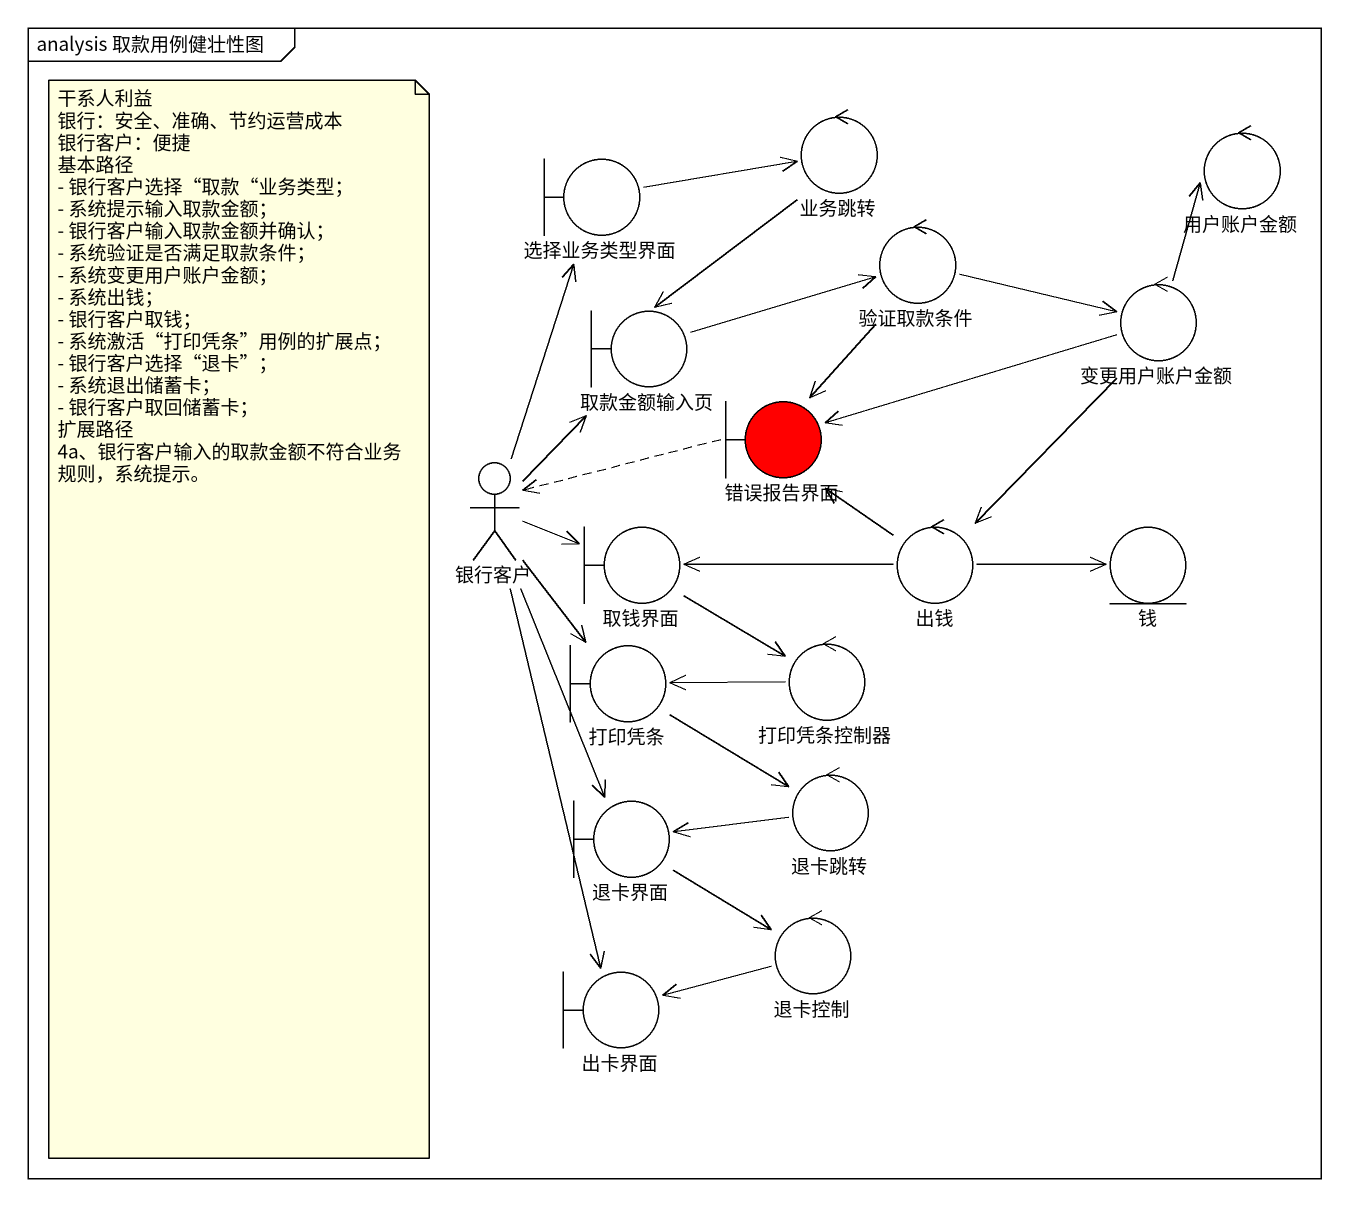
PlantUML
@startuml
mainframe analysis 取款用例健壮性图
boundary 选择业务类型界面
control 业务跳转
control 用户账户金额
control 验证取款条件
boundary 取款金额输入页
control 变更用户账户金额
boundary 错误报告界面 #FF0000
actor 银行客户
boundary 取钱界面
control 出钱
entity 钱
boundary 打印凭条
control 打印凭条控制器
control 退卡跳转
boundary 退卡界面
control 退卡控制
boundary 出卡界面
选择业务类型界面 -right-> 业务跳转
业务跳转 --> 取款金额输入页
验证取款条件 -right-> 变更用户账户金额
验证取款条件 --> 错误报告界面
取款金额输入页 -right-> 验证取款条件
变更用户账户金额 -up-> 用户账户金额
变更用户账户金额 -left-> 错误报告界面
变更用户账户金额 --> 出钱
错误报告界面 .left.> 银行客户
银行客户 -up-> 选择业务类型界面
银行客户 -up-> 取款金额输入页
银行客户 -right-> 取钱界面
银行客户 --> 打印凭条
银行客户 --> 退卡界面
银行客户 --> 出卡界面
取钱界面 --> 打印凭条控制器
出钱 -up-> 错误报告界面
出钱 -left-> 取钱界面
出钱 -right-> 钱
打印凭条 --> 退卡跳转
打印凭条控制器 -left-> 打印凭条
退卡跳转 -left-> 退卡界面
退卡界面 --> 退卡控制
退卡控制 -left-> 出卡界面
note as N1
  干系人利益
  银行：安全、准确、节约运营成本
  银行客户：便捷
  基本路径
  - 银行客户选择“取款“业务类型；
  - 系统提示输入取款金额；
  - 银行客户输入取款金额并确认；
  - 系统验证是否满足取款条件；
  - 系统变更用户账户金额；
  - 系统出钱；
  - 银行客户取钱；
  - 系统激活“打印凭条”用例的扩展点；
  - 银行客户选择“退卡”；
  - 系统退出储蓄卡；
  - 银行客户取回储蓄卡；
  扩展路径
  4a、银行客户输入的取款金额不符合业务规则，系统提示。
end note
@enduml
